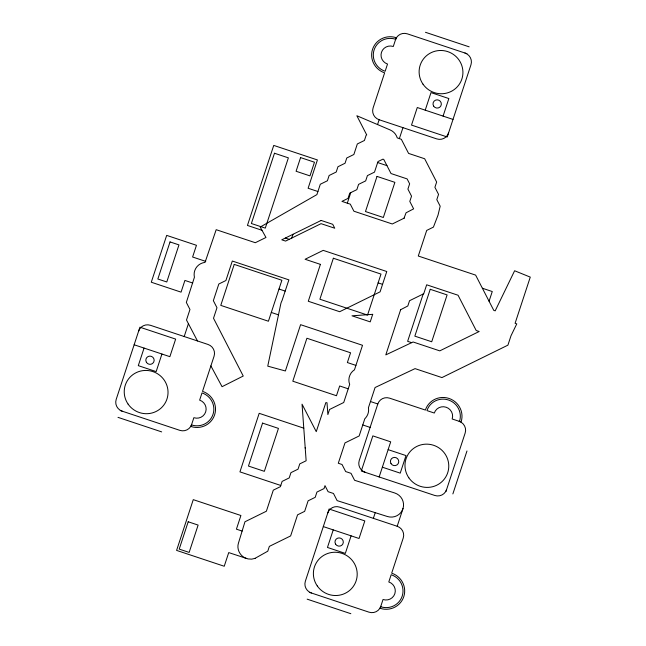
<?xml version="1.0" encoding="UTF-8"?>
<svg xmlns="http://www.w3.org/2000/svg" width="646" height="646" viewBox="0 0 646 646"><rect width="100%" height="100%" fill="white"/><g stroke="black" fill="none" stroke-linecap="round" stroke-linejoin="round"><path stroke-width="0.97" d="M144.066 348.081L138.292 365.644L156.162 371.595L161.936 354.024M184.199 336.534L188.406 323.727M291.75 238.059L292.985 234.296M347.306 203.167L350.762 192.637M377.547 124.565L379.129 119.728A9.415 9.246 24.2 0 1 373.089 107.971L384.628 72.837A18.831 18.484 24.2 0 1 372.54 49.322A18.831 18.484 24.2 0 1 396.176 37.702L393.293 46.488A9.415 9.246 24.2 0 0 381.471 52.302A9.415 9.246 24.2 0 0 387.519 64.051L385.145 71.278A17.159 16.844 24.2 0 1 374.123 49.855A17.159 16.844 24.2 0 1 395.659 39.269M399.349 138.64L402.959 127.658M305.187 447.557L305.227 448.13M425.221 110.167L430.995 92.596L448.857 98.547L443.083 116.11M404.016 218.219L406.059 212.792L413.634 208.86L409.798 201.415L411.534 196.142L407.909 189.092L409.637 183.819L407.101 178.894L391.024 173.548L383.764 159.433L382.916 159.15L377.967 161.589L374.502 172.127L367.413 175.615L365.676 180.88L358.587 184.368L356.85 189.641L349.761 193.122L348.032 198.395L341.952 201.382L350.285 204.16L353.919 211.21L392.292 223.984L404.331 218.065M333.231 529.89L327.457 547.453L345.327 553.404L351.101 535.833M459.508 421.426A17.159 16.844 24.2 0 0 448.494 400.003A17.159 16.844 24.2 0 0 426.958 410.59L434.298 413.036A9.415 9.246 24.2 0 1 446.12 407.222A9.415 9.246 24.2 0 1 452.168 418.979L461.099 421.951A18.831 18.484 24.2 0 0 449.002 398.437A18.831 18.484 24.2 0 0 425.367 410.057L389.635 398.17A9.415 9.246 24.2 0 0 377.813 403.976L359.216 460.582A9.415 9.246 24.2 0 0 365.265 472.339M423.178 294.019L407.634 341.322L411.663 342.663M379.154 476.966L390.701 441.832L372.839 435.88L361.292 471.015L434.742 495.458A9.415 9.246 24.2 0 0 446.564 489.652M373.364 518.342L375.229 512.666M380.655 606.731A17.159 16.844 24.2 0 0 402.192 596.145A17.159 16.844 24.2 0 0 391.169 574.722L388.795 581.949A9.415 9.246 24.2 0 1 394.843 593.698A9.415 9.246 24.2 0 1 383.03 599.512L380.139 608.298A18.831 18.484 24.2 0 0 403.782 596.678A18.831 18.484 24.2 0 0 391.686 573.163L403.233 538.029A9.415 9.246 24.2 0 0 397.185 526.272L403.015 508.523A12.557 12.322 24.2 0 0 394.706 492.971L354.606 480.293L351.028 473.34L345.667 471.556L342.041 464.498L338.294 463.255L344.98 442.922L359.16 435.953L364.82 418.729L365.636 417.881A12.557 12.322 24.2 0 0 368.575 408.918L368.422 407.763L375.076 387.519L415.047 368.624L441.953 377.579L507.918 345.15L510.986 335.799L516.768 323.872L515.088 323.315L530.269 277.118L514.62 270.755L495.183 310.847L493.77 310.371L475.626 275.107L418.285 256.018L426.699 230.42L433.418 227.117L438.012 215.166L440.176 206.187L436.809 199.638L438.545 194.373L434.911 187.316L436.648 182.043L424.664 158.755L408.587 153.409L401.336 139.302L397.258 137.873A12.557 12.322 24.2 0 0 390.095 129.919L356.85 115.739L366.718 134.925L366.153 135.2L364.425 140.473L357.327 143.961L353.871 154.499L346.773 157.987L345.045 163.252L337.955 166.741L336.219 172.014L329.129 175.494L327.401 180.767L320.303 184.255L316.903 194.607L260.201 227.069L265.974 237.478L255.323 242.71L216.184 229.685L205.048 262.381A12.557 12.322 24.2 0 0 194.422 277.247L186.339 302.433L189.964 309.491L186.5 320.028L197.474 340.951M489.07 301.238L492.26 291.532L482.384 288.245M445.918 491.606L465.16 433.046A9.415 9.246 24.2 0 0 459.112 421.289M452.87 493.915L466.977 450.973M255.138 558.338L251.698 559.145L248.032 558.927L228.724 552.588L224.235 566.251L176.592 550.4L193.267 499.649L240.91 515.508L236.42 529.171L242.121 531.069M254.839 558.451L267.783 551.183L269.358 546.379L290.635 535.922L297.564 514.838L304.654 511.357L308.118 500.812L315.208 497.331L316.944 492.058L324.034 488.57L324.995 485.647L328.103 491.695L333.465 493.471L337.139 500.626L387.382 516.509A12.557 12.322 24.2 0 0 403.015 508.523M246.715 558.572C240.393 556.723 236.379 549.407 238.447 543.108L244.963 521.766L266.37 511.236L273.298 490.161L280.388 486.672L282.124 481.399L289.214 477.911L290.95 472.646L298.04 469.157L299.768 463.885L306.139 460.76L302.045 404.186L316.257 431.649L325.85 402.611L327.013 402.765L327.869 414.562L329.541 409.483L343.72 402.515L349.672 384.394C347.596 379.202 349.68 372.758 354.46 369.827L362.519 345.295L300.584 324.68L285.379 370.974L267.751 366.145L280.752 304.024A12.557 12.322 24.2 0 1 282.011 300.64L288.891 279.863L232.31 261.032L225.906 280.525L218.816 284.014L213.35 300.656L216.975 307.714L213.511 318.252L243.235 376.037L222.054 386.688L210.887 365.902M425.48 32.3L469.149 46.835M466.905 53.666L407.351 33.842A9.415 9.246 24.2 0 0 395.538 39.656M453.007 119.413L417.276 107.519L411.51 125.09L447.242 136.984L470.966 64.761A9.415 9.246 24.2 0 0 464.926 53.004M379.129 119.728L436.704 138.89A9.415 9.246 24.2 0 0 448.518 133.076M377.652 162.542L386.962 165.642M317.921 191.515L308.118 188.252L317.412 159.95L273.743 145.415L247.442 225.438L261.977 230.275M285.338 238.051L289.174 239.327M378.12 282.875L382.545 284.353M205.767 261.388L192.605 257.011L196.457 245.294L166.676 235.386L151.285 282.229L181.058 292.145L184.909 280.429L192.71 283.029M278.991 289.037L285.193 291.096M271.296 312.454L278.483 314.852M355.922 365.394L347.37 362.551L350.576 352.789L306.907 338.254L292.8 381.197L336.469 395.732L339.675 385.969L348.226 388.819M370.473 401.537L377.813 403.976M134.142 344.778L169.874 356.665L175.647 339.102L139.916 327.207L116.183 399.43A9.415 9.246 24.2 0 0 122.231 411.187M362.769 424.955L370.118 427.402M388.133 449.64L406.003 455.583L400.229 473.147L382.367 467.203M303.781 428.161L259.183 413.319L239.941 471.871L280.784 485.469M120.245 410.525L179.798 430.341A9.415 9.246 24.2 0 0 191.62 424.535M118 417.356L161.67 431.891M397.185 526.272L339.61 507.11A9.415 9.246 24.2 0 0 327.797 512.924M323.307 526.587L359.039 538.481L364.812 520.91L329.08 509.016L305.348 581.238A9.415 9.246 24.2 0 0 311.396 592.996M309.41 592.334L368.963 612.158A9.415 9.246 24.2 0 0 380.785 606.344M307.165 599.165L350.835 613.7M191.491 424.923A17.159 16.844 24.2 0 0 213.027 414.336A17.159 16.844 24.2 0 0 202.004 392.913L199.638 400.132A9.415 9.246 24.2 0 1 205.678 411.89A9.415 9.246 24.2 0 1 193.865 417.704L190.974 426.489A18.831 18.484 24.2 0 0 214.617 414.861A18.831 18.484 24.2 0 0 202.521 391.355L214.068 356.221A9.415 9.246 24.2 0 0 208.02 344.463L150.453 325.301A9.415 9.246 24.2 0 0 138.632 331.115M170.035 241.919L157.85 279.007L166.781 281.979L178.966 244.891L170.035 241.919M234.232 264.392L220.77 305.38L268.413 321.24L281.882 280.251L234.232 264.392M274.477 153.239L251.383 223.508L265.28 228.127L288.374 157.858L274.477 153.239M300.576 157.592L296.086 171.255L309.975 175.882L314.465 162.219L300.576 157.592M188.196 521.782L179.217 549.108L189.141 552.411L198.12 525.085L188.196 521.782M262.567 423.106L248.46 466.049L264.343 471.33L278.45 428.395L262.567 423.106M320.408 264.367L308.287 301.262L339.675 311.711L380.09 291.847L386.768 271.514L323.21 250.365L305.09 259.272L320.408 264.367M333.36 258.238L319.891 299.227L367.534 315.078L381.003 274.09L333.36 258.238M377.014 176.406L365.475 211.541L383.336 217.484L394.884 182.35L377.014 176.406M372.694 314.336L370.223 321.87L352.013 315.813L372.694 314.336M400.649 309.7L385.799 354.888L413.093 341.984L439.781 350.867L479.179 331.503L476.199 330.51L458.062 295.238L426.667 284.797L423.728 293.744L409.548 300.713L407.812 305.986L400.649 309.7M430.228 289.295L414.837 336.138L431.714 341.758L447.105 294.915L430.228 289.295M321.151 220.447L281.753 239.811L285.589 241.087L321.046 223.661L334.741 228.216L332.722 224.299L321.151 220.447M146.4 362.293A4.183 4.11 24.2 0 0 153.627 362.285A4.183 4.11 24.2 0 0 149.92 356.108A4.183 4.11 24.2 0 0 146.4 362.293M128.094 404.105A21.972 21.568 24.2 0 0 165.917 401.626A21.972 21.568 24.2 0 0 144.373 370.481A21.972 21.568 24.2 0 0 128.094 404.105M433.587 106.025A4.183 4.11 24.2 0 0 440.806 106.025A4.183 4.11 24.2 0 0 437.108 99.839A4.183 4.11 24.2 0 0 433.587 106.025M422.993 84.158A21.972 21.568 24.2 0 0 460.808 81.671A21.972 21.568 24.2 0 0 439.272 50.525A21.972 21.568 24.2 0 0 422.993 84.158M335.565 544.102A4.183 4.11 24.2 0 0 342.792 544.093A4.183 4.11 24.2 0 0 339.085 537.916A4.183 4.11 24.2 0 0 335.565 544.102M317.259 585.922A21.972 21.568 24.2 0 0 355.082 583.435A21.972 21.568 24.2 0 0 333.538 552.29A21.972 21.568 24.2 0 0 317.259 585.922M391 463.586A4.183 4.11 24.2 0 0 398.227 463.586A4.183 4.11 24.2 0 0 394.52 457.4A4.183 4.11 24.2 0 0 391 463.586M408.845 477.814A21.972 21.568 24.2 0 0 446.661 475.327A21.972 21.568 24.2 0 0 425.125 444.19A21.972 21.568 24.2 0 0 408.845 477.814"/></g></svg>
